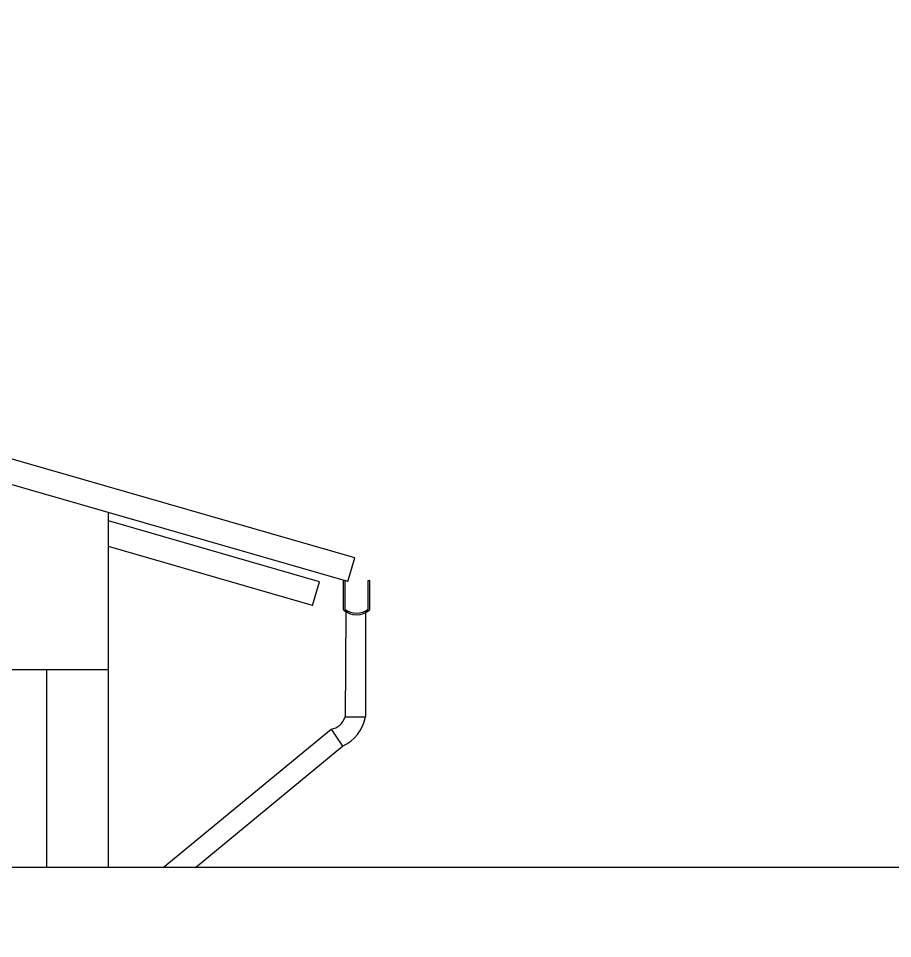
# Model space of a CAD drawing. Header units: millimetres. Extents: x 101 to 2864, y 2 to 1622.
# Drawn here: x 2438 to 2651, y 563.6 to 787.7 of the extents above; entities that cross this region are included whole.
import ezdxf

# ---------------------------------------------------------------- set-up
doc = ezdxf.new("R2010")
doc.units = ezdxf.units.MM
doc.layers.add('LayerEstreito', color=2, linetype='Continuous')
doc.layers.add('Linha larga', color=5, linetype='Continuous')

msp = doc.modelspace()

# ---------------------------------------------------------------- linework, layer by layer
for points in [[(2519.95639, 656.34335), (2063.82935, 787.65092)], [(2518.29654, 650.57751), (2062.16951, 781.88508)], [(2511.35185, 650.49549), (2459.95639, 665.29096)], [(2509.69201, 644.72965), (2509.69201, 644.72965), (2459.95639, 659.04729)]]:
    msp.add_lwpolyline(points)
at = {"layer": 'LayerEstreito'}
for p, q in [((2518.29654, 650.57751), (2519.95639, 656.34335)), ((2509.69201, 644.72965), (2511.35185, 650.49549))]:
    msp.add_line(p, q, dxfattribs=at)
for points in [[(2517.65152, 643.74693), (2517.65152, 650.76319), (2517.15152, 650.74693)], [(2517.15152, 650.74693), (2517.15152, 643.74693)], [(2523.65152, 643.74693), (2523.65152, 643.74693), (2523.65152, 650.76319), (2523.15152, 650.74693)], [(2523.15152, 650.74693), (2523.15152, 643.74693)], [(2517.82989, 643.20242), (2517.60177, 617.56436)], [(2522.60177, 642.87352), (2522.60177, 617.56436)], [(2517.60177, 617.56436), (2522.60177, 617.56436)], [(2473.34741, 580.95012), (2514.1935, 614.58065)], [(2514.1935, 614.58065), (2517.00177, 610.44379)], [(2481.18012, 580.95012), (2517.00177, 610.44379)]]:
    msp.add_lwpolyline(points, dxfattribs=at)
for centre, radius, start, end in [((2520.40152, 647.10105), 4.6704, 225.9032373, 314.0967627), ((2520.40152, 647.52187), 4.6704, 233.9270619, 306.0729381), ((2513.43166, 618.88936), 4.37555, 280.0270335, 342.3730013), ((2512.76169, 619.54077), 10.0366, 294.99016, 348.6430987)]:
    msp.add_arc(centre, radius, start, end, dxfattribs=at)
at = {"layer": 'Linha larga'}
for points in [[(2459.95639, 629.04729), (2459.95639, 667.37218)], [(2459.95639, 580.95012), (2459.95639, 629.04729), (1659.95639, 629.04729), (1659.95639, 580.95012)], [(2444.95639, 580.95012), (2444.95639, 629.04729)], [(1309.95639, 580.95012), (1309.95639, 328.95012), (2809.95639, 328.95012), (2809.95639, 580.95012), (1309.95639, 580.95012)]]:
    msp.add_lwpolyline(points, dxfattribs=at)

doc.saveas('drawing.dxf')
